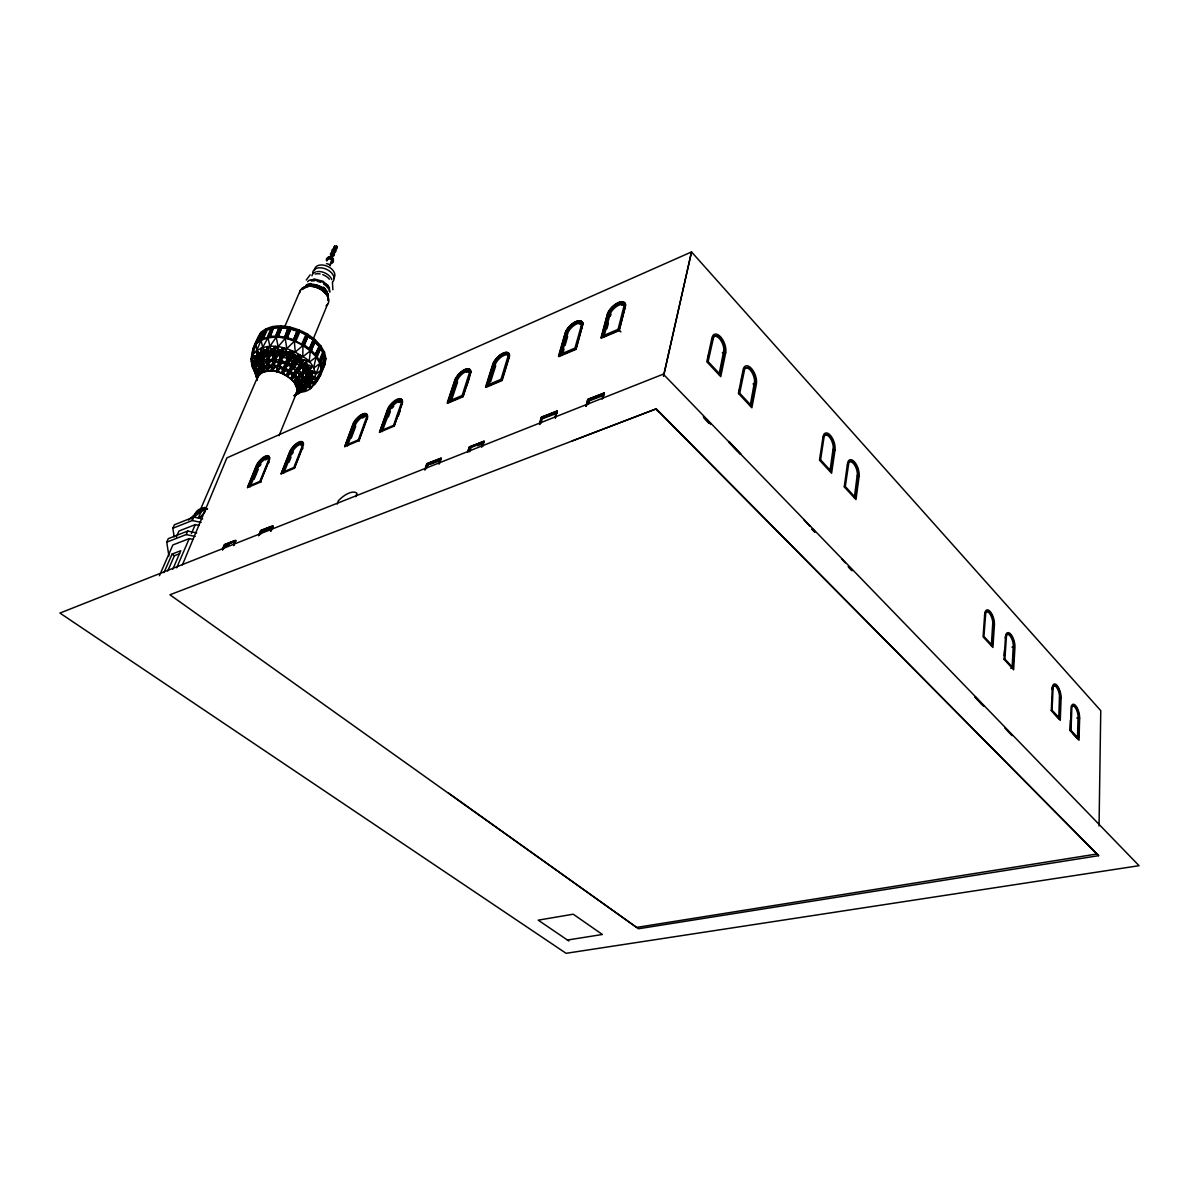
<?xml version="1.0" encoding="UTF-8"?>
<svg xmlns="http://www.w3.org/2000/svg" width="1199" height="1199" viewBox="0 0 1199 1199"><rect width="100%" height="100%" fill="white"/><g stroke="black" fill="none" stroke-linecap="round" stroke-linejoin="round"><path stroke-width="1.5" d="M257.29 379.633L256.646 372.29L259.374 368.528L261.007 352.026L262.056 351.262L260.797 350.198L261.007 348.25L263.675 349.074L264.919 350.348L265.459 356.403L262.551 360.614L261.007 352.026L259.943 352.791L260.033 356.013M265.459 356.403L261.862 354.799L262.551 360.614L266.343 349.898L267.872 359.325L272.907 349.104L274.046 355.219L272.413 359.056L274.061 359.265L280.206 349.733L280.701 360.434L287.775 351.727L287.325 362.772L279.037 359.925L266.373 359.43M257.68 375.527C245.57 363.417 253.139 344.817 260.872 332.453C274.121 321.107 293.905 326.413 307.633 334.176L302.927 345.477L302.822 356.747C319.548 364.391 320.987 392.732 298.881 392.148M256.871 343.738L255.987 343.319L253.019 348.639L252.959 354.305L251.176 359.385L252.404 354.484L251.625 365.125M277.029 354.469L277.344 355.653L274.061 359.265L273.582 354.155L274.856 353.046L277.029 354.469L278.603 353.54L280.641 356.088L279.022 359.91L293.44 366.085L295.014 354.949L287.325 362.772L287.775 351.727L280.701 360.434L280.206 349.733L278.063 354.17M1099.048 825.931L1100.757 710.647L691.523 251.925L226.896 457.883L182.428 564.879M336.814 246.424C335.975 251.011 331.958 249.902 334.716 246.11M1078.995 717.542L1078.381 738.329L1070.992 730.356L1071.861 707.83A8.078 3.162 75.7 0 1 1075.548 706.706A8.078 3.162 75.7 0 1 1078.92 715.578L1078.995 717.542L1076.837 717.991M277.583 368.977L277.374 371.825L280.506 366.684L277.374 371.825L277.554 365.785M1070.467 720.119L1070.122 730.536L1070.992 730.356M264.2 356.792L267.991 355.593L266.358 359.415L267.677 365.245L270.659 361.334L273.342 361.169L271.708 365.006L272.173 370.896L275.096 367.224L274.616 365.395L273.162 365.2L272.413 359.041L274.046 355.219L272.907 349.104L271.019 355.414L267.872 359.325L267.991 355.593L264.694 353.69M257.59 370.716L260.063 371.915L257.98 376.456L257.59 370.716L260.063 371.915L257.98 376.456L256.646 372.29L258.549 369.127L260.198 367.928L262.371 369.472L259.988 373.833L260.198 367.928L262.371 369.472L263.825 368.423M1059.646 718.396L1052.048 710.183L1053.112 687.552A8.168 3.267 75.4 0 1 1056.933 686.517A8.168 3.267 75.4 0 1 1060.366 695.51L1059.646 718.396L1058.762 718.576L1059.496 695.705A8.168 3.267 75.4 0 0 1053.336 685.783M854.362 497.66L857.375 473.815A9.247 4.331 71.8 0 0 853.973 464.148A9.247 4.331 71.8 0 0 848.592 462.214M858.229 475.613L858.304 473.515A9.247 4.331 71.8 0 0 854.258 463.084A9.247 4.331 71.8 0 0 848.787 463.069L845.295 486.554L855.292 497.36L858.229 475.613L857.3 475.913M280.581 355.249L282.365 354.379L284.133 356.043L286.156 355.548L287.7 357.152L289.858 357.017L287.325 362.772L295.014 354.949L293.44 366.085L301.459 359.19L307.184 360.629L306.944 362.338L301.638 365.5M829.948 471.297L833.275 447.377A9.397 4.466 71.2 0 0 829.168 436.766A9.397 4.466 71.2 0 0 823.473 436.616L822.994 438.324L824.402 436.286A9.397 4.466 71.2 0 1 830.083 436.451A9.397 4.466 71.2 0 1 834.204 447.062L830.892 470.982L820.581 459.846L823.923 437.995M1013.005 667.798L1014.189 644.642A8.408 3.492 74.8 0 0 1010.622 635.32A8.408 3.492 74.8 0 0 1006.456 636.144L1004.882 659.03L1013.005 667.798L1010.772 668.323M1012.106 668.008L1013.305 644.852A8.393 3.492 74.8 0 0 1006.8 634.436M1004.207 655.718L1004.537 650.413M1004.088 659.495L1005.481 636.984A9.907 4.122 74.8 0 1 1010.697 634.091A9.907 4.122 74.8 0 1 1014.939 647.34L1013.635 669.806L1003.998 659.24L1004.882 659.03M986.103 611.73A8.513 3.612 74.4 0 1 992.787 622.386L991.363 645.647L992.262 645.422L993.671 622.161A8.513 3.597 74.4 0 0 990.044 612.689A8.513 3.597 74.4 0 0 985.713 613.408L983.914 636.399L992.262 645.422M262.551 360.614L262.926 357.197L261.862 354.799M751.129 405.412L755.535 380.907A9.937 4.961 69.6 0 0 751.144 369.682A9.937 4.961 69.6 0 0 744.684 369.127L739.693 393.197L751.129 405.412L750.169 405.757L754.591 381.267A9.937 4.961 69.6 0 0 750.199 370.041A9.937 4.961 69.6 0 0 743.725 369.487M255.912 375.047L255.612 369.877L253.633 368.348L255.282 364.571L255.612 369.877L254.368 370.971L257.096 379.109L254.937 371.585L257.23 355.354L258.534 358.396M259.988 373.833L258.549 369.127C267.692 361.663 281.24 365.5 290.278 371.21L290.683 366.504L296.797 355.833L297.682 354.919L300.32 355.279L300.994 357.302L296.228 361.259L300.994 357.302M274.181 353.66L274.091 347.785L275.575 346.526L278.348 349.479L276.37 353.945M719.985 374.223L724.84 349.628A10.132 5.141 68.8 0 0 720.344 338.163A10.132 5.141 68.8 0 0 713.57 337.414L708.129 361.573L719.985 374.223L719.025 374.598L723.896 350.018A10.132 5.141 68.8 0 0 719.4 338.553A10.132 5.141 68.8 0 0 712.626 337.803M305.625 370.236L311.2 367.898L312.01 366.28L307.918 365.32L305.505 362.787L298.731 370.116L299.225 365.155L302.433 365.275L302.478 367.059L298.731 370.116L301.459 359.19L296.797 355.833L285.872 351.142L282.32 356.598L293.65 361.259L300.305 366.28M252.554 353.031L253.019 348.639M301.908 390.215L301.773 391.548L297.952 393.437L301.908 390.215L304.276 390.589L305.82 386.797L304.756 387.517L305.955 388.551L305.685 390.394M255.162 369.457L256.346 375.107L254.952 371.57L255.387 367.314L257.575 362.608M257.62 340.381L257.935 337.444M257.38 378.809L257.56 377.145A21.057 12.425 22.6 0 1 259.269 374.253L260.348 371.795M264.38 355.189L264.919 350.348L267.782 349.434L267.947 354.05M289.109 357.272L290.023 351.307L292.511 351.007L293.875 353.046L290.008 357.722M269.685 353.975L270.375 347.86L267.617 346.631L266.867 348.265L268.981 354.05M315.022 339.587L310.376 350.887L309.072 362.248L316.161 357.032L320.762 345.747L315.022 339.587L307.633 334.176M285.872 351.142L286.051 349.763L284.043 348.025L281.99 348.669L282.26 355.024L281.99 348.669M274.061 359.265L274.856 353.046M291.762 339.752L287.011 338.283L290.922 328.646L297.232 330.609L293.335 340.246L297.232 330.609M283.998 357.122L284.133 356.043M287.011 338.283L290.922 328.646M295.853 393.857L296.738 392.493A21.057 12.425 22.6 0 0 290.668 378.449L295.539 369.981L297.652 368.992L301.953 373.459L305.041 379.319L310.286 369.322L302.658 374.643L306.704 364.046L301.384 367.404L304.216 370.821M265.743 362.203L262.986 366.384L263.81 360.225L265.743 362.203L267.991 361.498L266.343 359.415L261.277 361.019L257.545 363.717L256.466 365.515L257.111 371.495L259.254 366.894L256.466 365.53L258.115 361.708L257.23 355.354L255.582 359.16L258.115 361.708L256.466 365.53M296.738 392.493L298.761 385.374L298.311 383.575M294.969 395.235L294.22 395.745C300.559 393.752 301.099 387.367 302.942 382.121L305.895 382.766L307.454 378.959L312.01 374.568L310.466 378.389L308.668 379.229L305.745 383.83L310.601 380.877L307.454 378.959L306.884 376.651L310.466 378.389M295.988 394.606C302.897 392.553 308.323 385.299 304.756 378.165L310.286 369.322L306.27 371.33M289.139 357.407L290.023 351.307M305.595 384.864L301.249 386.887L302.942 382.121L305.88 382.781L304.711 387.847L309.432 385.434L306.839 383.155L306.27 384.04L314.528 383.2L311.62 380.638L311.965 378.255L314.063 378.899L315.877 378.06L312.325 375.872L308.548 378.974M307.304 380.008L307.454 378.959L305.745 383.83L311.8 379.439L310.241 383.245L304.711 387.847L306.839 383.155L305.295 386.962L300.35 390.439L302.418 385.823L305.295 386.962L302.418 385.823L298.851 392.762L294.384 395.385M581.005 326.653L581.275 324.884A9.742 4.586 -45.2 0 0 575.655 322.831A9.742 4.586 -45.2 0 0 567.112 331.014L560.158 354.379L574.965 348.115L581.005 326.653L582.085 327.747M263.18 371.93L264.095 366.04L265.803 367.778L263.18 371.93L261.862 366.729L262.956 364.181M325.888 358.516L324.974 364.271L320.463 375.527L314.093 384.894C321.317 377.55 321.377 367.344 325.888 358.516L324.464 352.206L320.762 345.747M321.062 373.518L321.677 369.532L320.762 369.262M318.245 378.434L324.674 364.511L325.304 360.524L324.389 360.24M303.347 375.812L298.491 378.779L303.527 369.637L307.154 370.476L302.658 374.643L303.527 369.637L306.704 364.046L301.384 367.404M739.079 391.848L739.753 388.401M741.447 379.813L742.121 376.381M284.043 348.025L282.32 356.598L286.051 349.763M707.905 358.501L708.639 355.054M257.111 371.495L255.387 367.314L258.474 363.042L261.007 352.026L262.281 355.474M663.647 375.991L691.523 251.925L663.437 376.096M310.376 350.887L302.822 356.747C289.034 347.275 265.878 339.872 252.959 354.305L255.942 343.678C274.616 329.47 302.433 340.786 316.161 357.032L313.538 368.243L319.908 363.492L324.464 352.206M602.977 398.098L604.266 392.972L587.735 399.327L585.876 406.236M258.639 361.184L257.545 363.717L259.374 368.528L260.198 365.29L258.549 369.127M308.338 375.002L315.037 372.304L311.066 370.656L306.315 374.343L305.041 379.319L312.01 374.568L308.668 379.229L314.198 376.291M586.146 406.296L587.9 399.492L604.266 392.972L602.902 398.188M602.108 399.207L603.502 393.886L588.259 399.747L586.836 405.037M618.07 329.365L624.005 305.925A9.952 4.751 -44.4 0 0 618.025 303.932A9.952 4.751 -44.4 0 0 609.302 312.295L602.692 335.885L618.07 329.365L619.164 330.489M619.104 330.07L625.159 307.034A11.72 5.59 -44.4 0 0 618.369 302.688A12.035 5.83 -44.9 0 0 607.848 312.894L601.298 338.178L619.284 330.579L625.653 305.175A12.035 5.83 -44.9 0 0 618.369 302.688A11.72 5.59 -44.4 0 0 607.204 314.797L600.999 337.728L619.104 330.07L620.917 331.928M269.925 353.93L271.199 349.209L270.375 347.86M603.786 336.994L610.366 313.404A9.937 4.751 -44.4 0 1 623.915 304.771M606.919 328.736L608.373 323.34M587.87 403.808L588.814 400.286L603.831 394.306M588.424 404.333L589.368 400.826L602.752 395.7M555.362 417.792L557.19 411.047L541.348 417.132L539.37 423.951M280.701 360.434L282.365 354.379M295.029 362.248L296.797 355.833M539.64 424.011L541.498 417.297L557.19 411.047L555.257 417.896M554.957 417.177L556.441 411.946L557.37 413.07M555.302 417.567L556.771 412.351L542.368 418.076L540.869 423.292M299.225 365.155L294.055 373.788L297.862 377.73L300.874 383.92L296.498 386.528L297.862 381.777L296.752 379.948L299.106 379.813L294.609 382.886L295.643 378.105L290.008 373.129L287.34 376.216L287.865 371.6L292.061 365.096L290.982 358.936L293.41 358.771L294.429 360.464L296.603 360.644L297.367 362.563L299.87 362.997L300.29 364.661M562.481 354.394L564.025 349.059M565.044 345.492L567.607 336.574M539.805 424.521L541.813 417.552L556.441 411.946M561.761 353.675L568.191 332.093A9.742 4.586 -45.2 0 1 575.745 324.389A9.742 4.586 -45.2 0 1 582.085 324.614M271.708 365.006L273.162 365.2L273.342 361.169L270.884 370.731L276.055 371.42L277.688 367.568L275.096 367.224L274.616 365.395L272.173 370.896L272.518 366.879L270.15 367.014L269.011 365.17L267.332 370.941L266.343 365.335L267.991 361.498L267.677 365.245L269.37 359.235L270.659 361.334M299.915 358.066L294.819 367.059L290.278 371.21L292.061 365.096L288.899 363.537L284.882 368.288L285.092 363.762L289.663 352.311M332.902 289.708L332.423 282.185M334.671 249.722C338.673 250.216 335.615 243.472 336.919 246.904M282.574 472.286L293.89 467.49L302.268 445.953A8.558 3.507 -49.3 0 0 298.731 443.555A8.558 3.507 -49.3 0 0 291.402 450.659L282.574 472.286L283.668 473.17L292.496 451.543A8.558 3.507 -49.3 0 1 303.032 444.604M335.061 246.769L333.966 249.557M334.401 246.395C332.123 249.317 337.848 248.103 336.32 245.795M334.746 247.054L334.446 248.822M467.895 452.008L469.394 447.062L484.081 441.217L482.598 446.178L484.081 441.217L469.244 446.912L467.64 451.933M486.509 385.583L493.538 362.742A11.39 5.276 -46.9 0 1 503.43 353.106A11.39 5.276 -46.9 0 1 509.59 355.803L502.156 380.503L485.97 387.352M267.917 461.75L268.426 460.101A8.423 3.372 -49.7 0 0 265.129 457.673A8.423 3.372 -49.7 0 0 257.95 464.642L248.942 486.03L259.868 481.399L267.917 461.75L268.996 462.619M481.743 447.227L483.347 442.086L469.663 447.332L468.569 450.749M487.154 385.194L501.002 379.334L507.941 356.508A9.412 4.301 -46.5 0 0 502.906 354.349A9.412 4.301 -46.5 0 0 494.677 362.248L487.154 385.194L488.248 386.228L495.772 363.282A9.412 4.301 -46.5 0 1 503.985 355.384A9.412 4.301 -46.5 0 1 509.02 357.557M276.16 353.975L278.003 348.145M439.149 463.608L440.842 458.273L426.739 463.878L425.016 469.199M490.646 381.657L495.652 365.905L493.853 364.196M469.139 451.244L470.218 447.841L483.692 442.476M469.693 451.738L470.772 448.336L469.663 447.332M264.514 355.429L266.343 349.898L267.587 354.17M466.666 386.078L469.528 377.4M304.936 369.397L306.704 364.046M438.939 464.028L440.618 458.947L427.458 463.983L425.765 469.034M439.703 463.069L441.337 458.108L427.084 463.563L424.866 470.158M462.14 395.505L469.379 372.919A9.247 4.137 -47.1 0 0 464.642 370.701A9.247 4.137 -47.1 0 0 456.594 378.449L448.786 401.155L462.14 395.505L463.249 396.509M426.889 467.835L428.013 464.478L440.962 459.337M450.464 400.421L457.688 379.454A9.247 4.152 -47.1 0 1 469.738 371.66M451.783 399.357L457.553 382.046L455.755 380.383M394.111 426.125L402.369 402.145A10.836 4.766 -48.6 0 0 397.199 399.282A10.836 4.766 -48.6 0 0 387.862 408.424L379.513 432.299L394.216 426.08L401.98 404.318A10.566 4.571 -48.1 0 0 397.483 399.702A10.566 4.571 -48.1 0 0 387.367 410.643L379.513 432.299M355.803 496.686L356.972 493.329A21.237 9.577 -50.3 0 0 338.373 500.717L337.189 504.045M398.293 416.083L400.121 410.957M358.891 440.662L367.389 416.922A10.671 4.601 -49 0 0 362.518 414.03A10.671 4.601 -49 0 0 353.375 422.992L344.772 446.627L358.996 440.618L366.984 419.08A10.386 4.406 -48.5 0 0 362.787 414.434A10.386 4.406 -48.5 0 0 352.851 425.18L344.772 446.627M287.34 358.156L287.7 357.152M295.568 360.779L297.682 354.919M298.761 385.374L301.369 385.958L298.761 385.374L297.067 390.035L301.114 387.802L297.067 390.035L301.369 385.958L300.35 381.882L301.938 378.045L300.694 375.976M388.431 410.238L381.042 430.651L393.542 425.36L401.275 403.179A8.963 3.882 -48.1 0 0 397.049 400.871A8.963 3.882 -48.1 0 0 389.3 408.364L388.431 410.238L390.23 411.827L388.386 416.937M382.136 431.595L390.379 409.309A8.963 3.882 -48.1 0 1 397.289 402.235A8.963 3.882 -48.1 0 1 402.309 402.819M319.908 363.492L315.922 374.283L321.362 369.787L319.908 363.492L316.161 357.032M358.366 439.883L366.324 417.941A8.813 3.747 -48.5 0 0 362.353 415.588A8.813 3.747 -48.5 0 0 354.754 422.947L346.286 444.994L358.366 439.883L359.46 440.812M347.38 445.923L355.833 423.876A8.813 3.747 -48.5 0 1 363.432 416.533A8.813 3.747 -48.5 0 1 367.419 418.871M351.262 438.13L355.683 426.349L353.87 424.806M294.34 468.269L303.257 444.994A10.356 4.301 -49.8 0 0 298.926 442.011A10.356 4.301 -49.8 0 0 290.113 450.689L281.121 473.86L294.444 468.239L302.807 447.107M270.614 530.992L272.548 525.926L260.603 530.677L258.654 535.728M611.085 314.138L610.306 316.146L608.522 314.303M331.763 254.802L332.558 254.743A1.858 1.214 24.5 0 0 334.476 253.693A1.858 1.214 24.5 0 0 331.778 252.27A1.858 1.214 24.5 0 0 331.688 254.338M233.76 545.26L235.738 540.254L224.258 544.826L222.265 549.801M260.273 482.178L269.4 459.172A10.191 4.137 -50.2 0 0 265.339 456.16A10.191 4.137 -50.2 0 0 256.691 464.657L247.519 487.573L260.378 482.133L268.921 461.255M270.494 531.352L272.398 526.541L261.232 530.797L259.943 533.99M271.034 530.902L273.072 525.762M271.484 530.078L272.743 526.886L261.787 531.232L260.513 534.424M258.909 535.488L260.962 530.363L271.334 526.421M289.019 462.2L290.997 457.254M323.325 354.17L324.315 358.561L320.688 367.568L321.602 367.703L325.229 358.681L324.225 354.29L320.583 363.327L321.602 367.703M316.971 379.708L318.769 375.212M325.304 360.524L317.315 380.293L310.031 388.761M281.121 473.86L289.558 452.832A10.087 4.122 -49.3 0 1 298.296 442.851A10.087 4.122 -49.3 0 1 303.362 445.234M308.143 387.397L309.687 383.605L302.058 391.129L304.561 386.663L308.143 387.397L307.019 385.553L304.711 387.847M320.028 347.905L322.606 352.386L318.949 361.424L319.788 361.364L323.445 352.341L320.867 347.86L316.971 355.444M265.953 328.706L256.871 350.243L255.942 343.678L260.872 332.453M304.561 386.663L302.058 391.129L304.006 388.911L304.276 390.589M320.867 347.86L317.195 356.897L319.788 361.364M299.885 390.2L298.011 393.317L299.615 390.394M319.429 345.926L315.037 355.189L319.429 345.926L314.723 341.88L311.021 350.917L313.029 353.046M306.315 374.343L304.756 378.165L301.938 378.045L300.619 382.901L305.325 380.473L306.884 376.651L305.041 379.319L309.837 375.782L306.315 374.343L304.921 371.99L302.658 374.643M305.19 386.183L303.017 390.469L298.011 393.317L301.114 391.773M311.021 350.917L315.442 341.655M233.655 545.605L235.589 540.854L224.842 544.946L222.894 549.682M279.052 435.687L298.311 388.641L300.859 389.645L296.288 393.182L298.311 388.641L300.844 389.66M305.325 380.473L306.884 376.651M297.187 389.225L294.055 381.956L295.643 378.105L297.862 377.73L299.45 373.893L301.953 373.459L298.491 378.779L299.45 373.893L297.547 371.915L295.014 374.777L295.643 369.936L290.683 366.504L285.092 363.762L276.25 361.558L273.162 365.2L277.344 355.653L275.71 359.475L276.25 361.558L275.71 359.475M254.128 479.3L258.175 469.513M313.404 338.613L327.627 304.111M312.894 340.276L309.177 349.314L313.434 339.887L307.753 336.514L313.434 339.887M296.273 385.628L297.862 381.777L300.35 381.882L301.938 378.045L304.756 378.165L300.619 382.901L302.433 380.083M247.519 487.573L256.121 466.786A9.937 3.972 -49.7 0 1 264.739 456.969A9.937 3.972 -49.7 0 1 269.49 459.412M222.519 549.577L224.618 544.526L234.599 540.719M224.108 548.513L225.397 545.365L235.948 541.184M250.036 486.884L259.029 465.512A8.423 3.372 -49.7 0 1 269.265 458.737M305.85 334.656L301.773 344.203L295.808 341.235L299.93 331.688L305.85 334.656L299.93 331.688M307.139 338.028L304.006 345.552L308.293 336.14M299.87 362.997L301.459 359.19L293.44 366.085L296.603 360.644M293.41 358.771L295.014 354.949M330.19 265.713L332.423 258.939L329.815 265.159A2.998 1.948 24.3 0 0 329.29 264.664M286.156 355.548L287.775 351.727M290.023 327.087L285.212 338.373L286.816 348.654L294.34 341.205L299.091 329.905M290.668 378.449L281.3 373.024L285.737 361.993L284.882 368.288L287.895 365.14L290.503 359.715M278.603 353.54L280.206 349.733L281.795 354.889M277.539 365.785L279.037 359.925L279.037 366.235L282.14 362.847L282.365 360.944L279.037 366.235L279.007 359.91M271.019 355.414L270.3 354.215L272.907 349.104M285.122 336.215L288.165 328.031L281.945 327.207L278.063 336.23L282.919 337.519M284.478 337.713L288.165 328.031M263.285 369.682L262.176 372.26L270.929 370.641A21.267 12.56 22.6 0 1 286.411 375.332L294.055 381.956M278.228 336.889L281.945 327.207M284.523 327.177L300.379 290.158M272.398 359.041L274.046 355.219L269.505 355.503M172.731 569.375L180.779 550.716L172.071 554.058L163.978 572.642M256.241 376.051L257.35 373.503M200.293 509.905L259.209 373.324M279.307 327.117L275.425 336.125L269.7 336.514L273.612 327.507L279.307 327.117L275.83 336.799M176.658 567.816L189.232 538.621L192.874 539.4M191.39 533.6L195.272 524.607L198.884 525.387M272.832 326.473L267.947 337.728L269.925 346.271L276.205 337.174L281.046 325.903M258.115 361.708L255.927 366.429L255.282 359.64L255.057 370.521L253.394 365.845L255.162 365.14L253.648 363.432L255.282 359.64L257.036 363.522L254.368 361.199L256.766 361.049M167.755 570.964L174.365 555.751L179.58 553.758M254.937 371.585L256.046 369.052M272.967 336.994L270.105 337.174L273.612 327.507M168.924 556.006L166.736 542.158L186.22 534.559L187.748 531.037L196.666 532.941M174.185 536.927L172.851 528.234L192.29 520.531L193.788 517.054L202.661 518.957M259.673 357.572L257.126 357.437L258.474 363.042L261.067 358.561L259.344 355.833L261.007 352.026M267.377 336.934L271.289 327.927L266.523 329.485L262.581 338.478L267.991 337.563M264.275 331.823L261.922 333.547L257.995 342.524L257.215 341.985L260.753 339.392L264.679 330.399L261.157 333.007L256.136 344.203M264.799 332.453L261.517 339.946L260.753 339.392M159.437 575.7L172.866 544.96L189.232 538.621M176.343 536.987L178.951 531.022L195.272 524.607M263.195 339.107L267.122 330.115L271.903 328.571M166.736 542.158L168.265 538.666L187.748 531.037M172.851 528.234L174.38 524.772L193.788 517.054M258.834 339.257L260.797 334.776L259.928 334.341L253.409 348.414L252.989 352.476L253.918 352.761M329.98 292.061L328.001 285.347L321.827 281.6L313.194 279.877L309.222 280.266L307.603 281.72M289.648 357.347L292.511 351.007M297.652 368.992L295.014 374.777L299.795 371.225L297.547 371.915M301.009 364.781L303.077 360.255L300.2 363.926M255.612 372.814L256.346 371.225M306.27 280.026L310.211 274.751M198.315 517.893L201.417 511.403L191.63 518.957M305.026 386.303L303.017 390.469L300.409 388.926L303.002 390.469L304.156 388.731L300.35 390.439M293.215 452.128L292.316 453.956L290.518 452.473M310.286 369.322L307.723 374.403L311.066 370.656L309.492 368.003L306.854 369.412M304.921 371.99L306.419 371.9L307.154 370.476M305.745 383.83L307.139 381.057M321.362 369.787L316.101 379.948L320.463 375.527M267.947 337.728L262.656 347.5L261.037 339.946M259.374 368.528L263.51 362.922M260.797 334.776L258.759 338.238L257.89 337.803M257.096 359.505L256.616 356.388L257.845 354.334L259.359 357.602L255.627 351.442L259.943 352.791L261.067 358.561M301.084 364.976L304.201 359.715M267.062 354.424L267.842 353.135L270.3 354.215M257.56 377.145L262.206 372.17M277.374 371.825L280.521 366.699L280.296 368.363L287.865 371.6L286.246 375.452A21.057 12.425 22.6 0 0 270.929 370.641L266.058 370.836M285.392 370.386L286.276 368.977L283.489 367.613L282.544 373.638L286.261 368.977L291.522 372.08L287.34 376.216L289.064 370.341L293.95 373.818M297.862 377.73L294.609 382.886L299.106 379.813L296.752 379.948M310.331 382.616L309.027 384.594L311.126 387.382L305.116 387.322L311.126 387.382M323.4 366.669L324.974 364.271M321.857 369.457L324.045 366.13L323.19 365.71M305.145 369.442L307.918 365.32L303.527 369.637M310.736 280.431L314.213 278.962L323.295 281.42L329.44 287.625L329.38 291.537M296.093 360.854L300.32 355.279M298.731 370.116L302.433 365.275M309.567 382.346L311.8 379.439L308.698 380.518M296.498 386.528L300.35 381.882M289.918 357.752L293.875 353.046M285.212 338.373L278.168 346.676L276.205 337.174M328.001 298.326A13.384 8.483 23.9 0 0 317.9 286.381A13.384 8.483 23.9 0 0 303.302 288.659L306.959 285.677L310.706 285.812L302.178 288.24M309.657 377.28L312.01 374.568L308.593 375.961M199.169 518.418L205.164 511.658M305.235 369.667L309.312 365.081M290.278 371.21L294.804 367.059L297.562 369.022M293.65 361.259L294.429 360.464M303.257 288.629L307.648 286.066L306.959 285.677L310.706 285.812M188.558 520.096L195.317 513.846L207.562 508.946M301.249 386.887L305.88 382.781M302.927 345.477L295.239 352.101L294.34 341.205M256.256 370.146L252.39 366.849L253.813 365.635L255.642 365.875L254.907 363.267L251.295 361.064L253.064 360.21L255.162 360.854L255.402 358.426L252.39 355.788L256.616 356.388M308.518 376.861L309.837 375.782M301.683 365.155L307.184 360.629M307.813 374.553L312.639 370.716M260.123 359.235L262.926 357.197L261.277 361.019L262.986 366.384M303.077 288.36L304.741 286.891M296.408 363.237L297.367 362.563M293.111 368.243L294.819 367.059L288.884 363.537M301.608 365.41L305.505 362.787M294.22 395.745L298.851 392.747L296.543 391.384M305.775 369.906L312.01 366.28M448.426 792.989L638.453 928.76L1098.614 855.681L656.273 408.829L169.928 594.764L636.669 927.412L1096.845 854.003M296.288 393.182L299.855 391.204M334.056 251.415L333.382 250.876L334.056 251.415A1.858 1.214 24.5 0 0 335.93 250.396A1.858 1.214 24.5 0 0 333.487 248.807A1.858 1.214 24.5 0 0 332.797 250.621M302.058 391.129L306.539 389.046L306.03 387.532M308.308 374.762L311.695 373.279L312.325 375.872M334.866 245.945L335.195 246.604M334.776 248.987L336.499 246.35M711.996 339.542L712.94 339.152M306.27 384.04L313.209 381.267M722.263 352.761L724.646 351.817M555.766 413.685L542.922 418.601L541.813 417.552M477.532 445.743L482.612 443.81M430.201 464.343L439.943 460.611M273.372 527.47L262.341 531.667L261.232 530.797M228.994 544.631L225.952 545.785L224.842 544.946M572.133 440.962L656.273 408.829M308.293 374.867L315.037 372.304M310.601 380.877L308.787 381.567L310.241 383.245M753.002 383.98L755.37 383.08M738.734 393.557L739.693 393.197M833.17 449.475L834.099 449.16M819.636 460.161L820.581 459.846M847.408 465.092L848.337 464.777M844.366 486.854L845.295 486.554M253.648 363.432L255.402 362.862M296.708 393.812L299.225 393.062M984.529 615.342L985.428 615.117M992.802 624.409L993.701 624.184M1006.186 637.838L1005.302 638.063L1005.571 636.369A8.393 3.492 74.8 0 1 1006.066 635.155M307.154 386.438L310.691 385.583M1012.016 647.19L1014.234 646.651M309.012 379.618L315.877 378.06M1052.902 689.245L1052.033 689.44L1052.242 687.746A8.168 3.267 75.4 0 1 1052.677 686.517M1059.556 697.683L1060.426 697.488M1051.163 710.378L1052.048 710.183M332.663 255.732C335.225 254.593 329.59 252.899 331.509 255.357M308.982 379.723L314.063 378.899M567.442 940.031L602.393 934.486L573.242 914.208L538.201 920.158L568.881 941.005M314.528 383.2L309.162 383.755M274.001 328.181L279.712 327.792M255.582 359.16L257.695 359.011L258.474 363.042M271.199 349.209L274.616 348.984L275.425 353.825L274.091 347.785M322.606 352.386L323.445 352.341M309.492 368.003L311.2 367.898M307.019 385.553L309.432 385.434M282.11 327.882L288.33 328.691M259.344 355.833L261.757 356.208M278.063 336.23L284.313 337.054M278.348 349.479L282.095 349.973M324.315 358.561L325.229 358.681M275.695 355.429L280.641 356.088M319.683 363.192L320.583 363.327M192.29 520.531L201.162 522.434M186.22 534.559L195.152 536.478M332.588 252.719L333.802 253.499M302.478 367.059L305.145 367.868M276.055 371.42L281.3 373.039M323.76 364.226L324.674 364.511M290.847 329.26L297.142 331.209M287.086 337.668L293.425 339.632M257.35 339.467L258.265 339.752M319.578 374.702L320.433 375.122M253.948 346.766L254.832 347.185M271.274 352.926L273.582 354.155M306.419 371.9L308.713 373.144M322.531 288.884L319.548 287.086L327.282 295.434L326.832 293.47L322.531 288.884L323.4 290.683M254.368 370.971L256.496 372.334M252.39 366.849L254.802 368.423M261.157 333.007L261.922 333.547M304.546 345.177L309.717 348.924M305.295 346.496L307.888 348.369M172.071 554.058L174.365 555.751M259.868 481.399L260.962 482.268M257.051 466.441L258.13 467.31M301.773 447.617L302.867 448.516M427.458 463.983L428.583 464.957M325.394 289.229L323.056 287.161A12.814 8.138 23.9 0 1 325.379 289.229L327.132 291.537M501.002 379.334L502.096 380.368M588.259 399.747L589.368 400.826M566.318 332.992L567.397 334.071M1098.614 855.681L656.003 408.979L658.836 411.827M728.647 441.981L737.205 450.824M974.907 697.084L982.61 705.042M812.352 529.478L814.84 532.041M848.637 567.022L852.204 570.709M251.295 361.064L255.627 365.59L253.034 362.847M728.977 441.412L740.982 454.106M811.828 529.104L814.316 531.742M729.367 442.701L740.308 454.271M703.348 416.533L710.812 424.416M703.798 417.896L708.834 423.217M975.506 697.668L983.495 706.166M841.803 559.124L845.295 562.826M848.772 566.513L852.264 570.214M803.944 519.931L810.029 526.391M812.472 528.969L814.915 531.547M848.143 566.647L851.71 570.424M975.162 696.574L983.929 705.896M1004.762 727.973L1012.001 735.646M311.74 350.693L315.742 354.964M314.723 341.88L318.709 346.151M1072.58 733.188L1077.511 738.509L1078.066 715.758A8.063 3.162 75.7 0 0 1075.158 707.47A8.063 3.162 75.7 0 0 1071.426 706.796M1053.696 713.105L1058.762 718.576M266.867 348.265L267.782 349.434M253.798 357.797L255.687 360.195M252.39 355.788L256.541 361.244M259.134 357.752L255.627 351.442M269.026 365.17L270.15 367.014L267.332 370.941L267.797 367.164L266.148 371.016L259.089 374.193A21.267 12.56 22.6 0 0 257.021 380.383M289.858 357.017L290.982 358.936M253.064 360.21L255.792 365.096M260.797 350.198L263.345 355.144M336.469 246.889L337.009 247.908M263.121 354.035L262.056 351.262L262.716 355.713M254.847 355.518L257.036 361.199M261.007 348.25L263.555 355.084M257.126 357.437L257.695 359.011L257.23 355.354M254.368 361.199L255.927 366.429M255.597 373.893L257.096 379.109L256.811 378.09M268.216 350.947L269.071 353.99M257.845 354.334L258.849 358.516M258.385 351.682L259.434 356.208M267.617 346.631L269.131 353.72M328.286 296.183L328.121 293.905A12.814 8.138 23.9 0 1 328.271 296.198L328.136 293.935M263.675 349.074L264.095 355.249M275.575 346.526L275.68 353.66M267.842 353.135L267.872 359.325M299.765 292.706A15.317 9.682 23.8 0 1 319.264 288.629A15.317 9.682 23.8 0 1 326.023 305.88M331.538 255.897A1.858 1.214 24.5 0 1 330.789 253.753A1.858 1.214 24.5 0 1 333.607 254.398A1.858 1.214 24.5 0 1 332.902 256.211M326.458 263.735A2.998 1.948 24.3 0 1 328.631 264.245M304.156 288.374A12.859 8.153 23.9 0 1 317.585 285.332A12.859 8.153 23.9 0 1 328.196 296.513M311.395 281.001A12.784 8.123 23.9 0 1 314.333 280.866M317.495 281.345A12.784 8.123 23.9 0 1 320.658 282.424M323.595 284.013A12.784 8.123 23.9 0 1 328.016 288.255M302.163 289.573A14.073 8.918 23.8 0 1 317.9 287.37A14.073 8.918 23.8 0 1 328.061 300.26M306.03 285.287A12.814 8.138 23.9 0 1 310.826 283.534M302.912 288.24A14.673 9.277 23.8 0 1 319.084 288.464A14.673 9.277 23.8 0 1 328.346 300.769M327.582 259.838A2.998 1.948 24.4 0 1 330.295 257.65A2.998 1.948 24.4 0 1 332.708 261.217M326.772 260.453A2.998 1.948 24.4 0 1 329.23 258.924A2.998 1.948 24.4 0 1 332.378 261.277A2.998 1.948 24.4 0 1 330.459 263.21M326.907 261.007A3.747 2.428 24.4 0 1 327.986 257.725A3.747 2.428 24.4 0 1 332.902 259.703A3.747 2.428 24.4 0 1 331.808 262.986M304.606 287.985A12.619 8.003 23.9 0 1 305.985 286.336M308.053 285.182A12.619 8.003 23.9 0 1 321.317 287.22A12.619 8.003 23.9 0 1 327.927 297.007M319.908 288.21A10.686 6.834 24.1 0 1 316.866 286.861M315.172 274.046A10.686 6.834 24.1 0 1 320.118 273.942M322.786 274.661A10.686 6.834 24.1 0 1 329.365 279.217M327.807 258.819A3.012 1.963 24.4 0 1 329.2 256.706A3.012 1.963 24.4 0 1 332.797 258.145A3.012 1.963 24.4 0 1 332.633 260.768M311.935 275.86A10.671 6.834 24.1 0 1 315.697 271.933M316.956 271.633A10.671 6.834 24.1 0 1 331.823 279.712M312.654 273.252A11.286 7.254 24.1 0 1 326.203 269.175A11.286 7.254 24.1 0 1 332.588 281.99M314.543 270.15A10.716 6.909 24.2 0 1 327.432 266.268A10.716 6.909 24.2 0 1 333.487 278.453M290.787 378.419A21.267 12.56 22.6 0 1 295.134 395.385M194.463 515.63A25.554 13.354 21.1 0 1 207.217 508.946M195.197 513.936A25.524 13.369 21.1 0 1 205.194 507.477M621.682 305.19A9.937 4.751 -44.4 0 1 623.345 305.086M581.785 322.621A11.48 5.41 -45.2 0 1 583.209 323.145M579.252 324.06A9.742 4.586 -45.2 0 1 580.826 323.985M466.426 372.379A9.232 4.152 -47.1 0 1 469.438 371.855M392.298 408.095A8.948 3.882 -48.1 0 1 393.767 406.296M398.832 402.474A8.948 3.882 -48.1 0 1 401.62 402.01M362.503 418.046A8.813 3.747 -48.5 0 1 364.136 417.162M300.514 445.039A8.558 3.507 -49.3 0 1 301.878 444.634M259.748 466.081A8.423 3.387 -49.7 0 1 260.917 464.313M265.414 459.951A8.423 3.387 -49.7 0 1 266.912 459.127M984.814 613.648A8.513 3.612 74.4 0 1 985.353 612.434M1079.64 718.171L1078.995 740.248L1070.302 730.865L1071.022 708.729A9.517 3.732 75.7 0 1 1075.578 705.507A9.517 3.732 75.7 0 1 1079.64 718.171M1061.085 698.133L1060.261 720.329L1051.328 710.692L1052.242 688.436A9.622 3.837 75.4 0 1 1056.978 685.303A9.622 3.837 75.4 0 1 1061.085 698.133M994.421 624.889L992.907 647.46L983.075 636.849L984.694 614.233A10.027 4.241 74.4 0 1 990.119 611.46A10.027 4.241 74.4 0 1 994.421 624.889M859.098 476.483L855.996 499.578L844.231 486.869L847.468 463.743A10.896 5.096 71.8 0 1 854.422 461.825A10.896 5.096 71.8 0 1 859.098 476.483M835.014 450.06L831.596 473.23L819.472 460.131L823.024 436.931A11.076 5.261 71.2 0 1 830.263 435.192A11.076 5.261 71.2 0 1 835.014 450.06M283.489 367.613L282.544 373.638L286.276 368.977L283.489 367.613M292.271 374.628L291.522 379.349L295.958 375.767L293.965 376.366L291.522 379.349L294.055 373.788L292.271 374.628M756.374 384.07L751.878 407.78L738.419 393.422L743.11 369.697A11.705 5.845 69.6 0 1 751.383 368.393A11.705 5.845 69.6 0 1 756.374 384.07M725.68 352.851L720.749 376.651L706.781 361.753L711.921 337.938A11.945 6.055 68.8 0 1 720.614 336.874A11.945 6.055 68.8 0 1 725.68 352.851M582.879 324.165L576.09 349.329L558.794 356.643L565.718 331.583A11.795 5.635 -45.7 0 1 576.015 321.587A11.795 5.635 -45.7 0 1 582.879 324.165M582.339 326.008L575.925 348.819L558.494 356.178L565.059 333.472A11.48 5.396 -45.2 0 1 576.015 321.587A11.48 5.396 -45.2 0 1 582.339 326.008M508.856 357.647L501.841 380.053L485.55 386.947L492.669 364.631A11.106 5.066 -46.5 0 1 503.295 353.135A11.106 5.066 -46.5 0 1 508.856 357.647M470.877 372.26L463.144 396.689L447.542 403.299L455.395 378.959A11.196 5.081 -47.5 0 1 465.092 369.502A11.196 5.081 -47.5 0 1 470.877 372.26M470.218 374.058L462.934 396.225L447.212 402.864L454.616 380.802A10.896 4.886 -47.1 0 1 465.047 369.502A10.896 4.886 -47.1 0 1 470.218 374.058M301.459 359.19L300.35 362.173L301.459 359.19M291.507 372.08L290.008 373.129L291.522 372.08M663.272 374.148L59.95 613.079L566.093 953.31L1139.05 865.693L663.272 374.148M261.862 364.106L259.404 362.383L261.862 364.106M332.393 251.55A1.858 1.214 24.5 0 0 335.42 251.97A1.858 1.214 24.5 0 0 333.547 249.767A1.858 1.214 24.5 0 0 332.393 251.55"/></g></svg>
